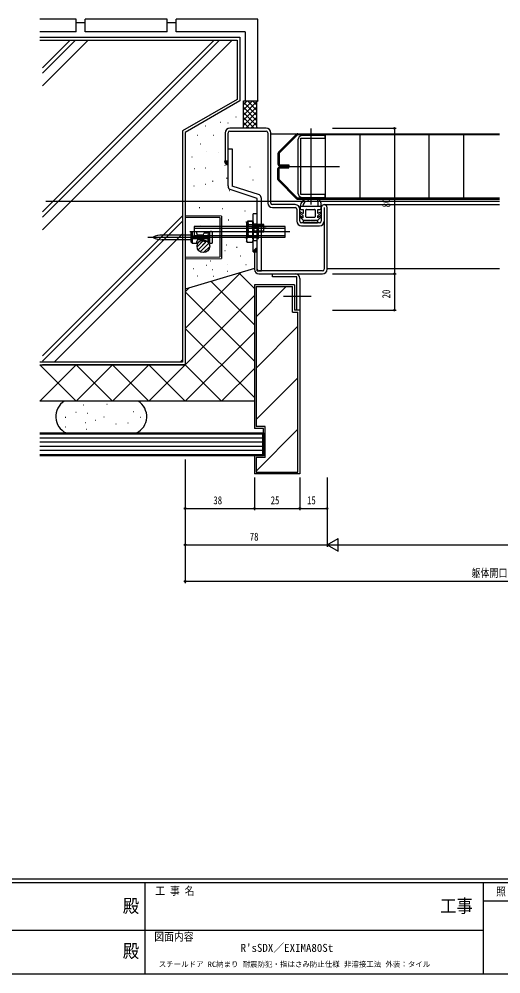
# Model space of a CAD drawing. Units: millimetres, scale not verified. Extents: x -567 to 567, y -403 to 403.
# Drawn here: x -82 to 183, y -403 to 122 of the extents above; entities that cross this region are included whole.
import ezdxf
from ezdxf.enums import TextEntityAlignment as Align

# ---------------------------------------------------------------- set-up
doc = ezdxf.new("R2010")
doc.units = ezdxf.units.MM
doc.header["$LTSCALE"] = 2
for name, color, linetype in [('0-1_USER1', 3, 'Continuous'), ('0-2_YKK_11', 7, 'Continuous'), ('0-3_YKK_12', 2, 'Continuous'), ('0-4_YKK_13', 4, 'Continuous'), ('0-5_YKK_D', 6, 'Continuous'), ('0-6_YKK_ZWAK', 7, 'Continuous'), ('0-7_YSS_K', 3, 'Continuous'), ('0-8_YSS_KE', 3, 'Continuous')]:
    doc.layers.add(name, color=color, linetype=linetype)
doc.styles.add('ＭＳ ゴシック', font='')
doc.styles.get('ＭＳ ゴシック').set_extended_font_data('MS Gothic')

msp = doc.modelspace()

# ---------------------------------------------------------------- linework, layer by layer
at = {"layer": '0-2_YKK_11'}
for p, q in [((53.999, 61.819), (33.999, 61.819)), ((33.999, 60.219), (53.999, 60.219)), ((54.899, 59.319), (54.899, 20.719)), ((56.499, 20.719), (56.499, 59.319)), ((71.499, 55.419), (71.499, 26.219)), ((69.999, 19.819), (57.399, 19.819)), ((57.399, 18.219), (69.999, 18.219)), ((70.899, 17.319), (70.899, 10.719)), ((72.499, 10.719), (72.499, 17.319)), ((84.299, 18.219), (84.299, 10.719)), ((85.899, 18.219), (85.899, -15.681)), ((87.499, -15.681), (87.499, 18.219)), ((83.399, 9.819), (73.399, 9.819)), ((73.399, 8.219), (83.399, 8.219)), ((84.999, -16.581), (49.999, -16.581)), ((49.999, -18.181), (84.999, -18.181))]:
    msp.add_line(p, q, dxfattribs=at)
for points in [[(31.499, 59.319), (31.499, 43.819), (33.099, 43.819), (33.099, 59.319)], [(73.099, 25.319), (73.099, 56.319), (86.499, 56.319), (86.499, 57.919), (73.999, 57.919)], [(73.999, 23.719), (86.499, 23.719), (86.499, 25.319), (73.099, 25.319)], [(49.099, -15.681), (49.099, -6.181), (47.499, -6.181), (47.499, -15.681)], [(70.899, -38.181), (70.899, -19.781), (57.499, -19.781), (57.499, -18.181), (69.999, -18.181)], [(72.499, -20.681), (72.499, -38.181), (70.899, -38.181)]]:
    msp.add_lwpolyline(points, dxfattribs=at)
for centre, radius, start, end in [((33.999, 59.319), 2.5, 90.00001, 179.99999), ((33.999, 59.319), 0.9, 90.00001, 179.99999), ((53.999, 59.319), 2.5, 0.00001, 89.99999), ((53.999, 59.319), 0.9, 0.00001, 89.99999), ((73.999, 55.419), 2.5, 90.00001, 179.99999), ((73.999, 26.219), 2.5, 180.00001, 269.99999), ((57.399, 20.719), 2.5, 180.00001, 269.99999), ((57.399, 20.719), 0.9, 180.00001, 269.99999), ((69.999, 17.319), 2.5, 0.00001, 89.99999), ((69.999, 17.319), 0.9, 0.00001, 89.99999), ((85.899, 18.219), 1.6, 359.99999, 180.00001), ((73.399, 10.719), 2.5, 180.00001, 269.99999), ((73.399, 10.719), 0.9, 180.00001, 269.99999), ((83.399, 10.719), 0.9, 270.00001, 359.99999), ((83.399, 10.719), 2.5, 270.00001, 359.99999), ((49.999, -15.681), 2.5, 180.00001, 269.99999), ((49.999, -15.681), 0.9, 180.00001, 269.99999), ((84.999, -15.681), 0.9, 270.00001, 359.99999), ((84.999, -15.681), 2.5, 270.00001, 359.99999), ((69.999, -20.681), 2.5, 0.00001, 89.99999)]:
    msp.add_arc(centre, radius, start, end, dxfattribs=at)
at = {"layer": '0-3_YKK_12'}
for p, q in [((56.499, 58.819), (79.413, 58.819)), ((-67.102, 21.819), (182.299, 21.82)), ((85.899, 19.819), (182.299, 19.819)), ((87.499, -15.181), (182.299, -15.181))]:
    msp.add_line(p, q, dxfattribs=at)
at = {"layer": '0-4_YKK_13'}
for p, q in [((60.792, 48.612), (70.706, 58.526)), ((60.792, 48.612), (70.706, 58.526)), ((61.099, 48.071), (71.247, 58.219)), ((61.099, 48.071), (71.247, 58.219)), ((182.299, 58.219), (71.247, 58.219)), ((182.299, 58.219), (71.247, 58.219)), ((71.413, 58.819), (182.299, 58.819)), ((71.413, 58.819), (182.299, 58.819)), ((78.499, 61.744), (78.499, 19.894)), ((86.499, 58.219), (86.499, 23.419)), ((105.499, 58.219), (105.499, 23.419)), ((124.499, 58.219), (124.499, 23.419)), ((143.499, 58.219), (143.499, 23.419)), ((162.499, 58.219), (162.499, 23.419)), ((33.099, 50.419), (35.399, 50.419)), ((33.099, 30.079), (33.099, 50.419)), ((35.399, 50.419), (35.399, 30.014)), ((60.499, 47.905), (60.499, 42.019)), ((60.499, 47.905), (60.499, 42.019)), ((61.099, 48.071), (61.099, 41.619)), ((61.099, 48.071), (61.099, 41.619)), ((60.499, 33.733), (60.499, 39.619)), ((60.499, 33.733), (60.499, 39.619)), ((61.099, 41.619), (66.499, 41.619)), ((61.099, 41.619), (66.499, 41.619)), ((61.099, 40.019), (66.499, 40.019)), ((61.099, 33.568), (61.099, 40.019)), ((61.099, 40.019), (66.499, 40.019)), ((61.099, 33.568), (61.099, 40.019)), ((62.686, 40.819), (94.311, 40.819)), ((60.792, 33.026), (70.706, 23.112)), ((60.792, 33.026), (70.706, 23.112)), ((61.099, 33.568), (71.247, 23.419)), ((61.099, 33.568), (71.247, 23.419)), ((49.099, 23.228), (34.122, 28.113)), ((50.375, 25.129), (35.399, 30.014)), ((49.099, -16.581), (49.099, 23.228)), ((51.399, -16.581), (51.399, 23.163)), ((182.299, 23.419), (71.247, 23.419)), ((182.299, 23.419), (71.247, 23.419)), ((71.413, 22.819), (182.299, 22.819)), ((71.413, 22.819), (182.299, 22.819)), ((82.596, 20.445), (82.402, 22.266)), ((84.047, 21.136), (83.347, 22.542)), ((72.699, 18.919), (72.699, 17.519)), ((84.099, 18.719), (72.699, 18.719)), ((72.975, 15.78), (74.399, 14.96)), ((72.999, 17.219), (74.399, 17.219)), ((74.199, 18.919), (74.199, 18.719)), ((74.399, 17.219), (74.399, 14.96)), ((75.899, 13.119), (75.899, 16.919)), ((76.199, 17.219), (80.599, 17.219)), ((80.899, 16.919), (80.899, 13.119)), ((83.823, 15.78), (82.399, 14.96)), ((82.599, 18.719), (82.599, 20.392)), ((84.099, 20.913), (84.099, 17.519)), ((29.5, 13.461), (9.5, 13.636)), ((9.5, 13.636), (9.5, -9.899)), ((28.5, 12.67), (9.5, 12.836)), ((28.5, 12.67), (28.5, -8.933)), ((29.5, 13.461), (29.5, -9.724)), ((43.999, 10.356), (44.312, 10.898)), ((44.312, 10.898), (46.486, 10.898)), ((46.352, 10.566), (46.799, 9.792)), ((46.799, 10.356), (46.486, 10.898)), ((46.799, -6.144), (46.799, 14.819)), ((49.099, 14.819), (46.799, 14.819)), ((74.399, 11.319), (72.581, 13.153)), ((74.399, 13.719), (72.597, 15.316)), ((74.399, 10.719), (74.399, 10.119)), ((80.599, 12.819), (76.199, 12.819)), ((82.399, 11.319), (84.218, 13.153)), ((82.399, 10.119), (82.399, 10.719)), ((64.496, 6.783), (14.496, 6.783)), ((41.553, 6.856), (55.064, 6.856)), ((46.352, 7.679), (43.646, 7.679)), ((43.999, 10.356), (43.999, 3.356)), ((44.299, 6.856), (51.599, 6.856)), ((44.312, 8.877), (46.486, 8.877)), ((53.945, 6.934), (46.645, 6.934)), ((46.799, 10.356), (46.799, 3.356)), ((46.799, 9.792), (46.799, -0.208)), ((49.099, 9.106), (46.799, 9.106)), ((47.179, 8.476), (46.799, 8.856)), ((49.799, 7.855), (46.799, 7.855)), ((49.799, 7.355), (46.799, 7.355)), ((48.737, 8.856), (46.999, 8.856)), ((47.179, 8.856), (47.179, 4.856)), ((52.799, 8.476), (47.179, 8.476)), ((52.799, 8.856), (47.457, 8.856)), ((51.399, 8.934), (49.099, 8.934)), ((51.399, 8.534), (49.099, 8.534)), ((51.399, 5.334), (49.099, 5.334)), ((74.699, 9.819), (82.099, 9.819)), ((27.3, 1.821), (-10.988, 1.82)), ((12.806, 3.121), (-3.326, 3.121)), ((12.806, 0.521), (-3.326, 0.521)), ((66.996, 4.868), (11.996, 4.868)), ((13.306, 5.021), (12.806, 4.521)), ((12.806, -0.879), (12.806, 4.521)), ((13.306, 5.021), (15.806, 5.021)), ((13.306, 5.021), (13.306, -1.379)), ((22.806, 2.571), (13.306, 2.571)), ((22.806, 1.071), (13.306, 1.071)), ((14.496, 2.954), (64.496, 2.954)), ((15.806, 4.021), (15.806, 5.021)), ((16.014, -3.354), (19.814, 0.446)), ((19.241, 3.121), (16.37, 3.121)), ((19.241, 0.521), (16.37, 0.521)), ((18.806, 3.021), (16.806, 3.021)), ((18.806, 0.621), (16.806, 0.621)), ((22.806, 4.071), (19.806, 4.071)), ((21.806, 3.121), (22.806, 3.121)), ((21.806, 0.521), (22.806, 0.521)), ((22.056, 2.571), (22.056, 1.071)), ((22.806, 4.571), (22.806, -0.929)), ((22.806, -0.429), (22.806, 4.071)), ((24.006, 5.071), (23.306, 5.071)), ((24.506, -0.929), (24.506, 4.571)), ((46.352, 1.906), (43.646, 1.906)), ((43.999, 3.356), (44.312, 2.815)), ((52.299, 4.855), (44.299, 4.855)), ((44.312, 4.836), (46.486, 4.836)), ((44.312, 2.815), (46.486, 2.815)), ((46.799, 3.356), (46.486, 2.815)), ((47.179, 5.236), (46.799, 4.856)), ((49.099, 4.606), (46.799, 4.606)), ((49.799, 2.355), (46.799, 2.355)), ((46.799, 1.855), (49.799, 1.855)), ((52.799, 5.236), (47.179, 5.236)), ((51.399, 4.934), (49.099, 4.934)), ((13.306, -1.379), (12.806, -0.879)), ((16.014, -3.354), (19.35, -0.018)), ((16.605, -5.008), (21.467, -0.146)), ((16.605, -5.008), (20.713, -0.9)), ((17.773, -6.085), (22.544, -1.314)), ((17.773, -6.085), (22.544, -1.314)), ((19.563, -6.54), (22.999, -3.104)), ((19.563, -6.54), (22.999, -3.104)), ((19.806, -0.379), (19.806, -0.429)), ((22.806, -0.429), (19.806, -0.429)), ((23.306, -1.429), (24.006, -1.429)), ((46.352, -0.981), (46.799, -0.208)), ((49.099, -0.144), (46.799, -0.144)), ((9.5, -9.099), (28.5, -8.933)), ((9.5, -9.899), (29.5, -9.724)), ((49.099, -16.581), (51.399, -16.581)), ((78.826, -30.683), (63.504, -30.683))]:
    msp.add_line(p, q, dxfattribs=at)
for points in [[(66.499, 41.619), (66.499, 41.019), (61.499, 41.019)], [(66.499, 41.619), (66.499, 41.019), (61.499, 41.019)], [(66.499, 40.019), (66.499, 40.619), (61.499, 40.619)], [(66.499, 40.019), (66.499, 40.619), (61.499, 40.619)], [(82.399, 14.96), (82.399, 17.219), (83.799, 17.219)], [(46.352, 10.566), (43.646, 10.566), (43.199, 9.792), (43.199, -0.208)], [(46.799, -6.144), (49.099, -6.144), (49.099, 14.819)], [(72.965, 13.608), (74.399, 12.657), (74.399, 13.719)], [(74.399, 11.319), (78.249, 11.319), (78.249, 11.019), (76.049, 11.019), (75.899, 11.319), (75.749, 11.019), (74.699, 11.019)], [(82.099, 11.019), (81.049, 11.019), (80.899, 11.319), (80.749, 11.019), (78.549, 11.019), (78.549, 11.319), (82.399, 11.319)], [(83.833, 13.608), (82.399, 12.657), (82.399, 13.719), (84.201, 15.316)], [(46.999, 4.856), (52.799, 4.856), (52.799, 8.856)], [(49.099, 1.255), (49.799, 1.255), (49.799, 8.455), (49.099, 8.455)], [(13.306, -1.379), (15.806, -1.379), (15.806, -0.379)], [(46.352, -0.981), (43.646, -0.981), (43.199, -0.208)]]:
    msp.add_lwpolyline(points, dxfattribs=at)
msp.add_lwpolyline([(64.496, 7.868), (14.496, 7.868), (14.496, 1.868), (64.496, 1.868)], close=True, dxfattribs=at)
msp.add_circle((19.5, -3.04), 3.5, dxfattribs=at)
for centre, radius, start, end in [((71.413, 57.819), 1, 90, 135), ((71.413, 57.819), 1, 90, 135), ((61.499, 47.905), 1, 135, 180), ((61.499, 47.905), 1, 135, 180), ((61.499, 42.019), 1, 180, 270), ((61.499, 42.019), 1, 180, 270), ((61.499, 39.619), 1, 90, 180), ((61.499, 39.619), 1, 90, 180), ((61.499, 33.733), 1, 180, 225), ((61.499, 33.733), 1, 180, 225), ((35.499, 30.079), 2.4, 180, 235), ((48.999, 23.163), 2.4, 0, 55), ((71.413, 23.819), 1, 225, 270), ((71.413, 23.819), 1, 225, 270), ((76.702, 18.814), 4.005, 90.04811, 178.50157), ((77.139, 18.912), 2.94, 98.60851, 179.86445), ((76.699, 22.319), 0.5, 270, 90.10994), ((82.899, 22.319), 0.5, 26.47243, 186.09373), ((83.599, 20.913), 0.5, 360, 26.47243), ((72.799, 15.537), 0.3, 54.05132, 229.31121), ((72.999, 17.519), 0.3, 180, 270), ((76.199, 16.919), 0.3, 90, 180), ((80.599, 16.919), 0.3, 0, 90), ((82.099, 20.392), 0.5, 360, 6.09373), ((83.799, 17.519), 0.3, 270, 360), ((83.999, 15.537), 0.3, 310.68879, 125.94868), ((45.755, 9.122), 2.556, 145.61575, 214.38425), ((45.788, 9.887), 1.789, 145.61575, 214.38425), ((44.243, 9.122), 2.556, 325.61575, 34.38425), ((45.01, 9.887), 1.789, 325.61575, 34.38425), ((72.799, 13.358), 0.3, 56.44409, 226.32577), ((74.699, 10.719), 0.3, 90, 180), ((76.199, 13.119), 0.3, 180, 270), ((80.599, 13.119), 0.3, 270, 0), ((82.099, 10.719), 0.3, 0, 90), ((83.999, 13.358), 0.3, 313.67423, 123.55591), ((52.752, 4.792), 9.553, 162.41205, 197.58795), ((50.686, 6.856), 6.687, 162.41205, 197.58795), ((37.246, 4.792), 9.553, 342.41205, 17.58795), ((40.112, 6.856), 6.687, 342.41205, 17.58795), ((46.999, 9.056), 0.2, 180, 270), ((74.699, 10.119), 0.3, 179.97022, 269.97022), ((82.099, 10.119), 0.3, 269.97022, 0.02978), ((-8.093, 1.82), 0.1, 117.65841, 242.34164), ((-3.215, -7.486), 10.607, 89.40046, 117.65841), ((-3.215, 11.127), 10.607, 242.34164, 270.59959), ((16.806, 4.021), 1, 180.00002, 270.00002), ((16.806, -0.379), 1, 90.00002, 180.00002), ((18.806, 4.021), 1, 270.00002, 0.00002), ((18.806, -0.379), 1, 0.00002, 90.00002), ((21.806, 4.121), 1, 270.00002, 0.00002), ((21.806, -0.479), 1, 0.00002, 90.00002), ((23.306, 4.571), 0.5, 90.00002, 180.00002), ((24.006, 4.571), 0.5, 0.00002, 90.00002), ((45.755, 0.462), 2.556, 145.61575, 214.38425), ((45.788, 3.825), 1.789, 145.61575, 214.38425), ((44.243, 0.462), 2.556, 325.61575, 34.38425), ((45.01, 3.825), 1.789, 325.61575, 34.38425), ((46.999, 4.656), 0.2, 90, 180), ((23.306, -0.929), 0.5, 180.00002, 270.00002), ((24.006, -0.929), 0.5, 270.00002, 0.00002)]:
    msp.add_arc(centre, radius, start, end, dxfattribs=at)
at = {"layer": '0-5_YKK_D'}
for p, q in [((90.499, 61.819), (125.499, 61.819)), ((124.499, 61.819), (124.499, -18.181)), ((90.499, -18.181), (125.499, -18.181)), ((90.499, -18.181), (125.499, -18.181)), ((124.499, -18.181), (124.499, -38.181)), ((90.499, -38.181), (125.499, -38.181)), ((9.489, -120.182), (9.489, -148.182)), ((9.489, -120.182), (9.489, -168.182)), ((9.489, -120.182), (9.489, -188.182)), ((47.499, -130.182), (47.499, -148.182)), ((47.499, -130.182), (47.499, -148.182)), ((72.499, -130.182), (72.499, -148.182)), ((72.499, -130.182), (72.499, -148.182)), ((87.499, -130.182), (87.499, -168.182)), ((87.499, -130.182), (87.499, -168.182)), ((87.499, -130.182), (87.499, -148.182)), ((9.489, -147.182), (47.499, -147.182)), ((47.499, -147.182), (72.499, -147.182)), ((72.499, -147.182), (87.499, -147.182)), ((9.489, -167.182), (87.499, -167.182)), ((87.499, -167.182), (93.561, -163.682)), ((87.499, -167.182), (93.561, -170.682)), ((87.499, -167.182), (99.623, -167.182)), ((93.561, -170.682), (93.561, -163.682)), ((94.499, -167.182), (278.499, -167.182)), ((9.489, -187.182), (375.499, -187.182))]:
    msp.add_line(p, q, dxfattribs=at)
for centre in [(124.499, 61.819), (124.499, -18.181), (124.499, -18.181), (124.499, -38.181), (9.489, -147.182), (47.499, -147.182), (47.499, -147.182), (72.499, -147.182), (72.499, -147.182), (87.499, -147.182), (9.489, -167.182), (9.489, -187.182)]:
    msp.add_circle(centre, 0.425, dxfattribs=at)
at = {"layer": '0-6_YKK_ZWAK'}
for p, q in [((537.3, -351), (-562.7, -351)), ((483.3, -353), (-562.7, -353)), ((-12.7, -353), (-12.7, -403)), ((173.3, -353), (173.3, -403)), ((270.706, -362.999), (173.3, -362.999)), ((-194.7, -378.999), (-10.7, -378.999)), ((-10.7, -378.999), (173.3, -378.999)), ((-562.7, -403), (483.3, -403))]:
    msp.add_line(p, q, dxfattribs=at)
at = {"layer": '0-7_YSS_K'}
for p, q in [((-69.001, 95.114), (-53.799, 110.316)), ((-69.001, 92.144), (-50.829, 110.316)), ((-69.001, 85.215), (-43.9, 110.316)), ((-69, 15.919), (25.398, 110.317)), ((-69, 12.949), (28.368, 110.317)), ((-69, 6.02), (35.297, 110.317)), ((41.499, 74.707), (43.612, 76.819)), ((41.499, 71.878), (46.44, 76.819)), ((41.499, 69.05), (49.268, 76.819)), ((41.499, 76.219), (48.749, 68.969)), ((43.728, 76.819), (48.749, 71.798)), ((46.556, 76.819), (48.749, 74.626)), ((49.385, 76.819), (49.442, 76.762)), ((41.499, 66.222), (48.749, 73.472)), ((41.499, 73.391), (48.749, 66.141)), ((41.499, 63.393), (48.749, 70.643)), ((41.499, 70.562), (48.749, 63.312)), ((20.667, 62.995), (20.467, 62.995)), ((29.021, 64.956), (28.821, 64.956)), ((33.181, 64.564), (32.981, 64.564)), ((37.498, 67.936), (37.298, 67.936)), ((41.499, 67.734), (47.414, 61.819)), ((41.499, 64.905), (44.586, 61.819)), ((42.754, 61.819), (48.749, 67.815)), ((45.582, 61.819), (48.749, 64.986)), ((16.463, 57.819), (16.263, 57.819)), ((25.254, 57.845), (25.054, 57.845)), ((41.499, 62.077), (41.757, 61.819)), ((48.41, 61.819), (48.955, 62.364)), ((17.954, 53.034), (17.754, 53.034)), ((21.238, 49.31), (21.138, 49.31)), ((28.028, 48.487), (27.928, 48.487)), ((13.39, 45.879), (13.19, 45.879)), ((14.718, 39.478), (14.518, 39.478)), ((20.667, 39.956), (20.467, 39.956)), ((31.265, 41.494), (31.265, 41.294)), ((44.982, 40.542), (44.982, 40.342)), ((24.481, 32.838), (24.481, 32.638)), ((32.201, 34.476), (32.201, 34.276)), ((46.757, 33.532), (46.757, 33.332)), ((14.483, 29.954), (14.283, 29.954)), ((20.667, 30.867), (20.467, 30.867)), ((33.905, 27.509), (33.705, 27.509)), ((17.452, 18.088), (17.252, 18.088)), ((30.107, 17.542), (29.907, 17.542)), ((42.528, 16.215), (42.328, 16.215)), ((-68.999, -63.276), (8, 13.723)), ((-68.999, -66.246), (8, 10.753)), ((21.65, 13.121), (21.55, 13.121)), ((33.388, 11.375), (33.188, 11.375)), ((17.946, 8.597), (17.846, 8.597)), ((42.853, 10.373), (42.853, 10.173)), ((-62.508, -66.684), (8, 3.824)), ((42.498, 1.678), (42.498, 1.478)), ((32.127, -2.524), (31.927, -2.524)), ((37.971, -3.807), (37.771, -3.807)), ((31.534, -5.488), (31.334, -5.488)), ((40.027, -8.468), (39.827, -8.468)), ((47.499, -15.267), (9.5, -26.684)), ((14.021, -15.497), (13.821, -15.497)), ((21.26, -13.681), (21.06, -13.681)), ((23.434, -11.218), (23.234, -11.218)), ((32.967, -13.261), (32.867, -13.261)), ((43.03, -13.207), (42.83, -13.207)), ((40.14, -17.541), (9.501, -48.182)), ((16.518, -19.516), (16.318, -19.516)), ((24.619, -15.96), (24.419, -15.96)), ((25.212, -19.714), (25.012, -19.714)), ((32.918, -16.947), (32.718, -16.947)), ((47.499, -26.181), (39.106, -17.789)), ((11.551, -26.131), (9.5, -28.182)), ((20.005, -23.48), (19.905, -23.48)), ((20.005, -23.48), (19.905, -23.48)), ((47.499, -46.181), (23.775, -22.458)), ((48.499, -25.183), (68.499, -25.182)), ((65.077, -25.182), (48.499, -41.761)), ((48.499, -25.183), (48.5, -102.182)), ((68.499, -39.182), (68.499, -25.182)), ((47.499, -30.182), (-10.499, -88.183)), ((47.499, -66.18), (9.5, -28.183)), ((68.499, -39.182), (71.499, -39.182)), ((71.5, -127.182), (71.499, -39.182)), ((71.499, -47.045), (48.499, -70.046)), ((47.5, -86.18), (9.501, -48.183)), ((47.499, -50.183), (9.501, -88.183)), ((-50.499, -68.184), (-70.499, -88.184)), ((-50.499, -88.184), (-70.499, -68.184)), ((-30.499, -68.184), (-50.499, -88.184)), ((-30.499, -88.184), (-50.499, -68.184)), ((-10.499, -68.183), (-30.499, -88.184)), ((-10.499, -88.183), (-30.499, -68.184)), ((9.501, -88.183), (-10.499, -68.183)), ((9.501, -68.183), (-10.499, -88.183)), ((9.501, -88.182), (-10.499, -68.183)), ((6.789, -66.683), (8.001, -65.472)), ((29.501, -88.182), (9.501, -68.183)), ((47.499, -70.182), (29.501, -88.182)), ((71.499, -75.329), (48.5, -98.33)), ((-46.369, -90.337), (-46.569, -90.337)), ((-33.46, -90.094), (-33.66, -90.094)), ((-18.717, -93.991), (-18.917, -93.991)), ((-56.227, -97.158), (-56.427, -97.158)), ((-50.382, -94.478), (-50.582, -94.478)), ((-44.292, -94.965), (-44.492, -94.965)), ((-39.664, -98.862), (-39.864, -98.862)), ((-35.037, -96.914), (-35.237, -96.914)), ((-14.82, -97.157), (-15.02, -97.157)), ((-56.356, -102.516), (-56.556, -102.516)), ((-45.266, -100.08), (-45.466, -100.08)), ((-44.664, -103.734), (-44.864, -103.734)), ((-28.46, -100.811), (-28.66, -100.811)), ((-21.884, -100.324), (-22.084, -100.324)), ((53.5, -102.182), (48.5, -102.182)), ((71.5, -103.614), (48.5, -126.614)), ((53.5, -119.182), (53.5, -102.182)), ((52, -108.482), (-70.499, -108.484)), ((52, -110.782), (-70.499, -110.784)), ((52, -113.082), (-70.499, -113.084)), ((52, -115.382), (-70.499, -115.384)), ((48.5, -119.182), (48.5, -127.182)), ((53.5, -119.182), (48.5, -119.182)), ((48.5, -127.182), (71.5, -127.182))]:
    msp.add_line(p, q, dxfattribs=at)
for points in [[(-70.501, 111.816), (39.499, 111.817), (39.499, 76.817), (9.499, 59.496), (9.501, -68.183), (-68.999, -68.184)], [(-70.501, 110.316), (37.999, 110.317), (37.999, 77.683), (7.999, 60.362), (8.001, -66.683), (-70.499, -66.684)], [(-69.001, 111.816), (39.499, 111.817), (39.499, 76.817), (9.499, 59.496), (9.501, -68.183), (-68.999, -68.184)], [(-69.001, 110.316), (37.999, 110.317), (37.999, 77.683), (7.999, 60.362), (8.001, -66.683), (-68.999, -66.684)], [(49.499, 76.819), (48.749, 76.069), (48.749, 62.569), (49.499, 61.819)], [(-70.499, -105.684), (52.5, -105.682), (52.5, -118.182), (-70.499, -118.184)], [(-70.499, -106.184), (52, -106.182), (52, -117.682), (-70.499, -117.684)]]:
    msp.add_lwpolyline(points, dxfattribs=at)
msp.add_lwpolyline([(49.499, 76.819), (48.749, 76.069), (48.749, 62.569), (49.499, 61.819), (41.499, 61.819), (41.499, 76.819)], close=True, dxfattribs=at)
for centre, radius, start, end in [((33.099, 43.819), 2, 180.00002, 270), ((33.099, 43.819), 1.333, 180.00002, 270), ((33.099, 43.819), 0.667, 180.00002, 270), ((49.099, -6.181), 2, 90, 179.99998), ((49.099, -6.181), 1.333, 90, 179.99998), ((49.099, -6.181), 0.667, 90, 179.99998)]:
    msp.add_arc(centre, radius, start, end, dxfattribs=at)
at = {"layer": '0-8_YSS_KE'}
for p, q in [((-50.502, 121.814), (-70.502, 121.813)), ((-50.501, 114.814), (-50.502, 121.814)), ((-0.502, 121.814), (-45.502, 121.814)), ((-45.501, 114.814), (-45.502, 121.814)), ((-0.501, 114.814), (-0.502, 121.814)), ((49.498, 121.815), (4.498, 121.814)), ((4.499, 114.814), (4.498, 121.814)), ((49.499, 76.815), (49.498, 121.815)), ((-45.502, 119.814), (-50.502, 119.814)), ((4.498, 119.814), (-0.502, 119.814)), ((-50.501, 114.814), (-70.501, 114.813)), ((-0.501, 114.814), (-45.501, 114.814)), ((42.499, 114.815), (4.499, 114.814)), ((42.499, 114.815), (42.499, 76.815)), ((42.499, 76.815), (49.499, 76.815)), ((47.499, -24.183), (47.5, -103.183)), ((69.499, -24.183), (47.499, -24.183)), ((69.499, -24.183), (69.499, -38.182)), ((72.499, -38.182), (69.499, -38.182)), ((72.499, -38.182), (72.5, -128.182)), ((-70.499, -68.184), (9.501, -68.183)), ((47.5, -88.183), (-70.499, -88.184)), ((52.5, -103.182), (47.5, -103.183)), ((52.5, -118.182), (52.5, -103.182)), ((52.5, -118.182), (47.5, -118.183)), ((47.5, -118.183), (47.5, -128.183)), ((72.5, -128.182), (47.5, -128.183))]:
    msp.add_line(p, q, dxfattribs=at)
for centre, start, end in [((-51.645, -96.684), 121.78908, 244.1609), ((-21.645, -96.683), 295.84061, 58.21242)]:
    msp.add_arc(centre, 10, start, end, dxfattribs=at)

# ---------------------------------------------------------------- texts
at = {"layer": '0-1_USER1', "style": 'ＭＳ ゴシック'}
for s, height, p in [("R'sSDX／EXIMA80St", 4.399, (39.953, -392.213)), ('スチールドア RC納まり 耐震防犯・指はさみ防止仕様 非溶接工法 外装：タイル', 2.933, (-5.057, -400.035))]:
    msp.add_text(s, height=height, dxfattribs=at).set_placement(p, align=Align.BOTTOM_LEFT)
at = {"layer": '0-5_YKK_D', "style": 'ＭＳ ゴシック', "width": 0.8}
for s, p in [('80', (123.499, 18.299)), ('20', (123.499, -31.701))]:
    msp.add_text(s, height=4.399, rotation=90, dxfattribs=at).set_placement(p, align=Align.BOTTOM_LEFT)
for s, p in [('38', (24.974, -146.182)), ('25', (56.479, -146.182)), ('15', (76.479, -146.182)), ('78', (44.974, -166.182)), ('躯体開口幅=W+168', (166.894, -186.182))]:
    msp.add_text(s, height=4.399, dxfattribs=at).set_placement(p, align=Align.BOTTOM_LEFT)
at = {"layer": '0-6_YKK_ZWAK', "style": 'ＭＳ ゴシック', "width": 0.9}
for s, height, p in [('工 事 名', 4.399, (-6.968, -360.904)), ('照  査', 4.399, (180.427, -361.258)), ('殿', 7.331, (-24.817, -371.509)), ('工事', 7.331, (149.631, -371.509)), ('図面内容', 4.399, (-7.532, -386.069)), ('殿', 7.331, (-24.817, -396.254))]:
    msp.add_text(s, height=height, dxfattribs=at).set_placement(p, align=Align.BOTTOM_LEFT)

doc.saveas('drawing.dxf')
